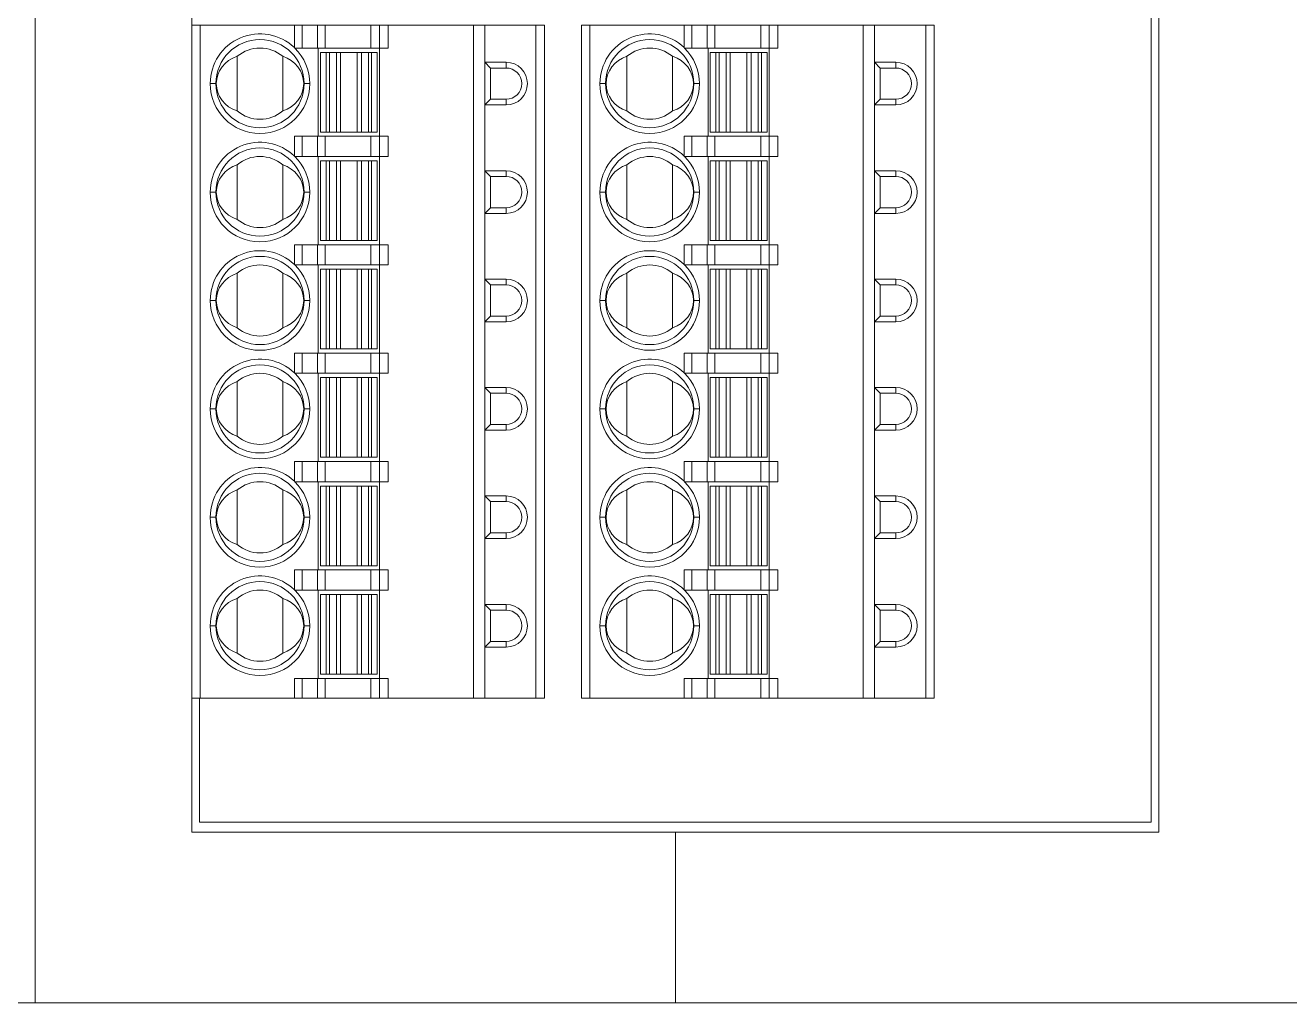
# Model space of a CAD drawing. Header units: millimetres. Extents: x 15 to 265, y 8 to 208.
# Drawn here: x 146.93 to 169.15, y 115 to 132.18 of the extents above; entities that cross this region are included whole.
import ezdxf

# ---------------------------------------------------------------- set-up
doc = ezdxf.new("R2010")
doc.units = ezdxf.units.MM

msp = doc.modelspace()

# ---------------------------------------------------------------- linework, layer by layer
at = {"color": 7, "linetype": 'Continuous', "lineweight": 15}
for p, q in [((147.105, 174.001), (147.105, 115.001)), ((166.855, 171.001), (166.855, 118.001)), ((166.717, 118.176), (166.717, 170.826)), ((149.855, 132.176), (149.855, 137.001)), ((149.855, 120.351), (149.855, 132.176)), ((149.855, 132.176), (150.005, 132.176)), ((150.005, 120.351), (150.005, 132.176)), ((150.005, 132.176), (151.659, 132.176)), ((151.659, 131.784), (151.659, 132.176)), ((151.659, 132.176), (151.795, 132.176)), ((151.795, 132.176), (151.795, 131.776)), ((151.795, 132.176), (152.064, 132.176)), ((152.064, 132.176), (152.064, 131.776)), ((152.064, 132.176), (152.2, 132.176)), ((152.2, 132.176), (152.2, 131.776)), ((152.2, 132.176), (153.005, 132.176)), ((153.005, 132.176), (153.005, 131.776)), ((153.005, 132.176), (153.155, 132.176)), ((153.155, 132.176), (153.155, 131.776)), ((153.155, 132.176), (153.305, 132.176)), ((153.305, 132.176), (153.305, 131.776)), ((153.305, 132.176), (154.805, 132.176)), ((154.805, 120.351), (154.805, 132.176)), ((155.005, 132.176), (154.805, 132.176)), ((155.005, 131.526), (155.005, 132.176)), ((155.005, 132.176), (155.905, 132.176)), ((155.905, 120.351), (155.905, 132.176)), ((156.055, 132.176), (155.905, 132.176)), ((156.055, 120.351), (156.055, 132.176)), ((156.705, 120.351), (156.705, 132.176)), ((156.705, 132.176), (156.855, 132.176)), ((156.855, 120.351), (156.855, 132.176)), ((156.855, 132.176), (158.509, 132.176)), ((158.509, 131.784), (158.509, 132.176)), ((158.509, 132.176), (158.645, 132.176)), ((158.645, 132.176), (158.645, 131.776)), ((158.645, 132.176), (158.914, 132.176)), ((158.914, 132.176), (158.914, 131.776)), ((158.914, 132.176), (159.05, 132.176)), ((159.05, 132.176), (159.05, 131.776)), ((159.05, 132.176), (159.855, 132.176)), ((159.855, 132.176), (159.855, 131.776)), ((159.855, 132.176), (160.005, 132.176)), ((160.005, 132.176), (160.005, 131.776)), ((160.005, 132.176), (160.155, 132.176)), ((160.155, 132.176), (160.155, 131.776)), ((160.155, 132.176), (161.655, 132.176)), ((161.655, 120.351), (161.655, 132.176)), ((161.855, 132.176), (161.655, 132.176)), ((161.855, 131.526), (161.855, 132.176)), ((161.855, 132.176), (162.755, 132.176)), ((162.755, 120.351), (162.755, 132.176)), ((162.905, 132.176), (162.755, 132.176)), ((162.905, 120.351), (162.905, 132.176)), ((151.667, 131.777), (151.659, 131.784)), ((158.517, 131.777), (158.509, 131.784)), ((150.655, 130.671), (150.655, 131.632)), ((151.455, 131.632), (151.455, 130.671)), ((151.667, 131.776), (151.795, 131.776)), ((151.667, 131.776), (151.667, 131.776)), ((151.795, 131.776), (152.064, 131.776)), ((152.064, 131.776), (152.2, 131.776)), ((152.08, 130.226), (152.08, 131.776)), ((152.117, 130.301), (152.117, 131.701)), ((152.117, 131.701), (152.217, 131.701)), ((152.2, 131.776), (153.005, 131.776)), ((152.217, 130.301), (152.217, 131.701)), ((152.275, 131.701), (152.217, 131.701)), ((152.275, 130.301), (152.275, 131.701)), ((152.397, 131.701), (152.275, 131.701)), ((152.397, 130.301), (152.397, 131.701)), ((152.471, 131.701), (152.397, 131.701)), ((152.471, 130.301), (152.471, 131.701)), ((152.471, 131.701), (152.764, 131.701)), ((152.764, 131.701), (152.764, 130.301)), ((152.838, 131.701), (152.764, 131.701)), ((152.838, 131.701), (152.838, 130.301)), ((152.96, 131.701), (152.838, 131.701)), ((152.96, 131.701), (152.96, 130.301)), ((153.017, 131.701), (152.96, 131.701)), ((153.005, 131.776), (153.155, 131.776)), ((153.017, 131.701), (153.017, 130.301)), ((153.117, 131.701), (153.017, 131.701)), ((153.117, 131.701), (153.117, 130.301)), ((153.155, 131.776), (153.305, 131.776)), ((153.155, 131.776), (153.155, 130.226)), ((157.505, 130.671), (157.505, 131.632)), ((158.305, 131.632), (158.305, 130.671)), ((158.517, 131.776), (158.645, 131.776)), ((158.517, 131.776), (158.517, 131.776)), ((158.645, 131.776), (158.914, 131.776)), ((158.914, 131.776), (159.05, 131.776)), ((158.93, 130.226), (158.93, 131.776)), ((158.967, 130.301), (158.967, 131.701)), ((158.967, 131.701), (159.067, 131.701)), ((159.05, 131.776), (159.855, 131.776)), ((159.067, 130.301), (159.067, 131.701)), ((159.125, 131.701), (159.067, 131.701)), ((159.247, 131.701), (159.125, 131.701)), ((159.125, 130.301), (159.125, 131.701)), ((159.247, 130.301), (159.247, 131.701)), ((159.321, 131.701), (159.247, 131.701)), ((159.321, 130.301), (159.321, 131.701)), ((159.321, 131.701), (159.614, 131.701)), ((159.614, 131.701), (159.614, 130.301)), ((159.688, 131.701), (159.614, 131.701)), ((159.688, 131.701), (159.688, 130.301)), ((159.81, 131.701), (159.688, 131.701)), ((159.81, 131.701), (159.81, 130.301)), ((159.867, 131.701), (159.81, 131.701)), ((159.855, 131.776), (160.005, 131.776)), ((159.867, 131.701), (159.867, 130.301)), ((159.967, 131.701), (159.867, 131.701)), ((159.967, 131.701), (159.967, 130.301)), ((160.005, 131.776), (160.155, 131.776)), ((160.005, 131.776), (160.005, 130.226)), ((155.005, 130.776), (155.005, 131.526)), ((155.005, 131.526), (155.105, 131.426)), ((155.005, 131.526), (155.38, 131.526)), ((155.105, 130.876), (155.105, 131.426)), ((155.105, 131.426), (155.38, 131.426)), ((155.38, 131.426), (155.38, 131.526)), ((161.855, 130.776), (161.855, 131.526)), ((161.855, 131.526), (162.23, 131.526)), ((161.855, 131.526), (161.955, 131.426)), ((161.955, 130.876), (161.955, 131.426)), ((161.955, 131.426), (162.23, 131.426)), ((162.23, 131.426), (162.23, 131.526)), ((150.28, 131.151), (150.18, 131.151)), ((151.93, 131.151), (151.83, 131.151)), ((157.13, 131.151), (157.03, 131.151)), ((158.78, 131.151), (158.68, 131.151)), ((155.005, 130.776), (155.105, 130.876)), ((155.005, 130.776), (155.005, 129.621)), ((155.38, 130.776), (155.005, 130.776)), ((155.105, 130.876), (155.38, 130.876)), ((155.38, 130.876), (155.38, 130.776)), ((161.855, 130.776), (161.955, 130.876)), ((161.855, 130.776), (161.855, 129.621)), ((162.23, 130.776), (161.855, 130.776)), ((161.955, 130.876), (162.23, 130.876)), ((162.23, 130.876), (162.23, 130.776)), ((152.117, 130.301), (152.217, 130.301)), ((152.217, 130.301), (152.275, 130.301)), ((152.275, 130.301), (152.397, 130.301)), ((152.397, 130.301), (152.471, 130.301)), ((152.764, 130.301), (152.471, 130.301)), ((152.764, 130.301), (152.838, 130.301)), ((152.838, 130.301), (152.96, 130.301)), ((152.96, 130.301), (153.017, 130.301)), ((153.017, 130.301), (153.117, 130.301)), ((158.967, 130.301), (159.067, 130.301)), ((159.067, 130.301), (159.125, 130.301)), ((159.125, 130.301), (159.247, 130.301)), ((159.247, 130.301), (159.321, 130.301)), ((159.614, 130.301), (159.321, 130.301)), ((159.614, 130.301), (159.688, 130.301)), ((159.688, 130.301), (159.81, 130.301)), ((159.81, 130.301), (159.867, 130.301)), ((159.867, 130.301), (159.967, 130.301)), ((151.659, 129.879), (151.659, 130.226)), ((151.659, 130.226), (151.795, 130.226)), ((151.795, 130.226), (151.795, 129.871)), ((152.064, 130.226), (151.795, 130.226)), ((152.064, 129.871), (152.064, 130.226)), ((152.064, 130.226), (152.2, 130.226)), ((152.2, 129.871), (152.2, 130.226)), ((152.2, 130.226), (153.005, 130.226)), ((153.005, 130.226), (153.005, 129.871)), ((153.155, 130.226), (153.005, 130.226)), ((153.155, 130.226), (153.155, 129.871)), ((153.155, 130.226), (153.305, 130.226)), ((153.305, 130.226), (153.305, 129.871)), ((158.509, 129.879), (158.509, 130.226)), ((158.509, 130.226), (158.645, 130.226)), ((158.645, 130.226), (158.645, 129.871)), ((158.914, 130.226), (158.645, 130.226)), ((158.914, 129.871), (158.914, 130.226)), ((158.914, 130.226), (159.05, 130.226)), ((159.05, 129.871), (159.05, 130.226)), ((159.05, 130.226), (159.855, 130.226)), ((159.855, 130.226), (159.855, 129.871)), ((160.005, 130.226), (159.855, 130.226)), ((160.005, 130.226), (160.005, 129.871)), ((160.005, 130.226), (160.155, 130.226)), ((160.155, 130.226), (160.155, 129.871)), ((151.667, 129.872), (151.659, 129.879)), ((151.667, 129.871), (151.795, 129.871)), ((151.667, 129.871), (151.667, 129.871)), ((151.795, 129.871), (152.064, 129.871)), ((152.064, 129.871), (152.2, 129.871)), ((152.08, 128.321), (152.08, 129.871)), ((152.117, 128.396), (152.117, 129.796)), ((152.117, 129.796), (152.217, 129.796)), ((152.2, 129.871), (153.005, 129.871)), ((152.217, 128.396), (152.217, 129.796)), ((152.275, 129.796), (152.217, 129.796)), ((152.275, 128.396), (152.275, 129.796)), ((152.397, 129.796), (152.275, 129.796)), ((152.397, 128.396), (152.397, 129.796)), ((152.471, 129.796), (152.397, 129.796)), ((152.471, 128.396), (152.471, 129.796)), ((152.471, 129.796), (152.764, 129.796)), ((152.764, 129.796), (152.764, 128.396)), ((152.838, 129.796), (152.764, 129.796)), ((152.838, 129.796), (152.838, 128.396)), ((152.96, 129.796), (152.838, 129.796)), ((152.96, 129.796), (152.96, 128.396)), ((153.017, 129.796), (152.96, 129.796)), ((153.005, 129.871), (153.155, 129.871)), ((153.017, 129.796), (153.017, 128.396)), ((153.017, 129.796), (153.117, 129.796)), ((153.117, 129.796), (153.117, 128.396)), ((153.155, 129.871), (153.305, 129.871)), ((153.155, 129.871), (153.155, 128.321)), ((158.517, 129.872), (158.509, 129.879)), ((158.517, 129.871), (158.645, 129.871)), ((158.517, 129.871), (158.517, 129.871)), ((158.645, 129.871), (158.914, 129.871)), ((158.914, 129.871), (159.05, 129.871)), ((158.93, 128.321), (158.93, 129.871)), ((158.967, 128.396), (158.967, 129.796)), ((158.967, 129.796), (159.067, 129.796)), ((159.05, 129.871), (159.855, 129.871)), ((159.067, 128.396), (159.067, 129.796)), ((159.125, 129.796), (159.067, 129.796)), ((159.125, 128.396), (159.125, 129.796)), ((159.247, 129.796), (159.125, 129.796)), ((159.247, 128.396), (159.247, 129.796)), ((159.321, 129.796), (159.247, 129.796)), ((159.321, 128.396), (159.321, 129.796)), ((159.321, 129.796), (159.614, 129.796)), ((159.614, 129.796), (159.614, 128.396)), ((159.688, 129.796), (159.614, 129.796)), ((159.688, 129.796), (159.688, 128.396)), ((159.81, 129.796), (159.688, 129.796)), ((159.81, 129.796), (159.81, 128.396)), ((159.867, 129.796), (159.81, 129.796)), ((159.855, 129.871), (160.005, 129.871)), ((159.867, 129.796), (159.867, 128.396)), ((159.867, 129.796), (159.967, 129.796)), ((159.967, 129.796), (159.967, 128.396)), ((160.005, 129.871), (160.155, 129.871)), ((160.005, 129.871), (160.005, 128.321)), ((150.655, 128.766), (150.655, 129.727)), ((151.455, 129.727), (151.455, 128.766)), ((155.005, 128.871), (155.005, 129.621)), ((155.005, 129.621), (155.38, 129.621)), ((155.005, 129.621), (155.105, 129.521)), ((155.38, 129.521), (155.38, 129.621)), ((157.505, 128.766), (157.505, 129.727)), ((158.305, 129.727), (158.305, 128.766)), ((161.855, 128.871), (161.855, 129.621)), ((161.855, 129.621), (162.23, 129.621)), ((161.855, 129.621), (161.955, 129.521)), ((162.23, 129.521), (162.23, 129.621)), ((155.105, 128.971), (155.105, 129.521)), ((155.105, 129.521), (155.38, 129.521)), ((161.955, 129.521), (162.23, 129.521)), ((161.955, 128.971), (161.955, 129.521)), ((150.28, 129.246), (150.18, 129.246)), ((151.93, 129.246), (151.83, 129.246)), ((157.13, 129.246), (157.03, 129.246)), ((158.78, 129.246), (158.68, 129.246)), ((155.005, 128.871), (155.105, 128.971)), ((155.105, 128.971), (155.38, 128.971)), ((155.38, 128.971), (155.38, 128.871)), ((161.855, 128.871), (161.955, 128.971)), ((161.955, 128.971), (162.23, 128.971)), ((162.23, 128.971), (162.23, 128.871)), ((155.005, 128.871), (155.005, 127.716)), ((155.38, 128.871), (155.005, 128.871)), ((161.855, 128.871), (161.855, 127.716)), ((162.23, 128.871), (161.855, 128.871)), ((151.659, 127.974), (151.659, 128.321)), ((151.659, 128.321), (151.795, 128.321)), ((151.795, 128.321), (151.795, 127.966)), ((152.064, 128.321), (151.795, 128.321)), ((152.064, 127.966), (152.064, 128.321)), ((152.064, 128.321), (152.2, 128.321)), ((152.117, 128.396), (152.217, 128.396)), ((152.2, 127.966), (152.2, 128.321)), ((152.2, 128.321), (153.005, 128.321)), ((152.217, 128.396), (152.275, 128.396)), ((152.275, 128.396), (152.397, 128.396)), ((152.397, 128.396), (152.471, 128.396)), ((152.764, 128.396), (152.471, 128.396)), ((152.764, 128.396), (152.838, 128.396)), ((152.838, 128.396), (152.96, 128.396)), ((152.96, 128.396), (153.017, 128.396)), ((153.005, 128.321), (153.005, 127.966)), ((153.155, 128.321), (153.005, 128.321)), ((153.017, 128.396), (153.117, 128.396)), ((153.155, 128.321), (153.155, 127.966)), ((153.155, 128.321), (153.305, 128.321)), ((153.305, 128.321), (153.305, 127.966)), ((158.509, 127.974), (158.509, 128.321)), ((158.509, 128.321), (158.645, 128.321)), ((158.645, 128.321), (158.645, 127.966)), ((158.914, 128.321), (158.645, 128.321)), ((158.914, 127.966), (158.914, 128.321)), ((158.914, 128.321), (159.05, 128.321)), ((158.967, 128.396), (159.067, 128.396)), ((159.05, 127.966), (159.05, 128.321)), ((159.05, 128.321), (159.855, 128.321)), ((159.067, 128.396), (159.125, 128.396)), ((159.125, 128.396), (159.247, 128.396)), ((159.247, 128.396), (159.321, 128.396)), ((159.614, 128.396), (159.321, 128.396)), ((159.614, 128.396), (159.688, 128.396)), ((159.688, 128.396), (159.81, 128.396)), ((159.81, 128.396), (159.867, 128.396)), ((159.855, 128.321), (159.855, 127.966)), ((160.005, 128.321), (159.855, 128.321)), ((159.867, 128.396), (159.967, 128.396)), ((160.005, 128.321), (160.005, 127.966)), ((160.005, 128.321), (160.155, 128.321)), ((160.155, 128.321), (160.155, 127.966)), ((150.655, 126.861), (150.655, 127.822)), ((151.455, 127.822), (151.455, 126.861)), ((151.667, 127.967), (151.659, 127.974)), ((151.667, 127.966), (151.795, 127.966)), ((151.667, 127.966), (151.667, 127.966)), ((151.795, 127.966), (152.064, 127.966)), ((152.064, 127.966), (152.2, 127.966)), ((152.08, 126.416), (152.08, 127.966)), ((152.117, 126.491), (152.117, 127.891)), ((152.117, 127.891), (152.217, 127.891)), ((152.2, 127.966), (153.005, 127.966)), ((152.217, 126.491), (152.217, 127.891)), ((152.275, 127.891), (152.217, 127.891)), ((152.275, 126.491), (152.275, 127.891)), ((152.397, 127.891), (152.275, 127.891)), ((152.397, 126.491), (152.397, 127.891)), ((152.471, 127.891), (152.397, 127.891)), ((152.471, 126.491), (152.471, 127.891)), ((152.471, 127.891), (152.764, 127.891)), ((152.764, 127.891), (152.764, 126.491)), ((152.838, 127.891), (152.764, 127.891)), ((152.838, 127.891), (152.838, 126.491)), ((152.96, 127.891), (152.838, 127.891)), ((152.96, 127.891), (152.96, 126.491)), ((153.017, 127.891), (152.96, 127.891)), ((153.005, 127.966), (153.155, 127.966)), ((153.017, 127.891), (153.017, 126.491)), ((153.017, 127.891), (153.117, 127.891)), ((153.117, 127.891), (153.117, 126.491)), ((153.155, 127.966), (153.305, 127.966)), ((153.155, 127.966), (153.155, 126.416)), ((157.505, 126.861), (157.505, 127.822)), ((158.305, 127.822), (158.305, 126.861)), ((158.517, 127.967), (158.509, 127.974)), ((158.517, 127.966), (158.645, 127.966)), ((158.517, 127.966), (158.517, 127.966)), ((158.645, 127.966), (158.914, 127.966)), ((158.914, 127.966), (159.05, 127.966)), ((158.93, 126.416), (158.93, 127.966)), ((158.967, 126.491), (158.967, 127.891)), ((158.967, 127.891), (159.067, 127.891)), ((159.05, 127.966), (159.855, 127.966)), ((159.067, 126.491), (159.067, 127.891)), ((159.125, 127.891), (159.067, 127.891)), ((159.247, 127.891), (159.125, 127.891)), ((159.125, 126.491), (159.125, 127.891)), ((159.247, 126.491), (159.247, 127.891)), ((159.321, 127.891), (159.247, 127.891)), ((159.321, 126.491), (159.321, 127.891)), ((159.321, 127.891), (159.614, 127.891)), ((159.614, 127.891), (159.614, 126.491)), ((159.688, 127.891), (159.614, 127.891)), ((159.688, 127.891), (159.688, 126.491)), ((159.81, 127.891), (159.688, 127.891)), ((159.81, 127.891), (159.81, 126.491)), ((159.867, 127.891), (159.81, 127.891)), ((159.855, 127.966), (160.005, 127.966)), ((159.867, 127.891), (159.867, 126.491)), ((159.867, 127.891), (159.967, 127.891)), ((159.967, 127.891), (159.967, 126.491)), ((160.005, 127.966), (160.155, 127.966)), ((160.005, 127.966), (160.005, 126.416)), ((155.005, 126.966), (155.005, 127.716)), ((155.005, 127.716), (155.38, 127.716)), ((155.005, 127.716), (155.105, 127.616)), ((155.105, 127.616), (155.38, 127.616)), ((155.105, 127.066), (155.105, 127.616)), ((155.38, 127.616), (155.38, 127.716)), ((161.855, 126.966), (161.855, 127.716)), ((161.855, 127.716), (162.23, 127.716)), ((161.855, 127.716), (161.955, 127.616)), ((161.955, 127.066), (161.955, 127.616)), ((161.955, 127.616), (162.23, 127.616)), ((162.23, 127.616), (162.23, 127.716)), ((150.28, 127.341), (150.18, 127.341)), ((151.93, 127.341), (151.83, 127.341)), ((157.13, 127.341), (157.03, 127.341)), ((158.78, 127.341), (158.68, 127.341)), ((155.005, 126.966), (155.105, 127.066)), ((155.005, 126.966), (155.005, 125.811)), ((155.38, 126.966), (155.005, 126.966)), ((155.105, 127.066), (155.38, 127.066)), ((155.38, 127.066), (155.38, 126.966)), ((161.855, 126.966), (161.955, 127.066)), ((161.855, 126.966), (161.855, 125.811)), ((162.23, 126.966), (161.855, 126.966)), ((161.955, 127.066), (162.23, 127.066)), ((162.23, 127.066), (162.23, 126.966)), ((152.117, 126.491), (152.217, 126.491)), ((152.217, 126.491), (152.275, 126.491)), ((152.275, 126.491), (152.397, 126.491)), ((152.397, 126.491), (152.471, 126.491)), ((152.764, 126.491), (152.471, 126.491)), ((152.764, 126.491), (152.838, 126.491)), ((152.838, 126.491), (152.96, 126.491)), ((152.96, 126.491), (153.017, 126.491)), ((153.017, 126.491), (153.117, 126.491)), ((158.967, 126.491), (159.067, 126.491)), ((159.067, 126.491), (159.125, 126.491)), ((159.125, 126.491), (159.247, 126.491)), ((159.247, 126.491), (159.321, 126.491)), ((159.614, 126.491), (159.321, 126.491)), ((159.614, 126.491), (159.688, 126.491)), ((159.688, 126.491), (159.81, 126.491)), ((159.81, 126.491), (159.867, 126.491)), ((159.867, 126.491), (159.967, 126.491)), ((151.659, 126.069), (151.659, 126.416)), ((151.659, 126.416), (151.795, 126.416)), ((151.795, 126.416), (151.795, 126.061)), ((152.064, 126.416), (151.795, 126.416)), ((152.064, 126.061), (152.064, 126.416)), ((152.064, 126.416), (152.2, 126.416)), ((152.2, 126.061), (152.2, 126.416)), ((152.2, 126.416), (153.005, 126.416)), ((153.005, 126.416), (153.005, 126.061)), ((153.155, 126.416), (153.005, 126.416)), ((153.155, 126.416), (153.155, 126.061)), ((153.155, 126.416), (153.305, 126.416)), ((153.305, 126.416), (153.305, 126.061)), ((158.509, 126.069), (158.509, 126.416)), ((158.509, 126.416), (158.645, 126.416)), ((158.645, 126.416), (158.645, 126.061)), ((158.914, 126.416), (158.645, 126.416)), ((158.914, 126.061), (158.914, 126.416)), ((158.914, 126.416), (159.05, 126.416)), ((159.05, 126.061), (159.05, 126.416)), ((159.05, 126.416), (159.855, 126.416)), ((159.855, 126.416), (159.855, 126.061)), ((160.005, 126.416), (159.855, 126.416)), ((160.005, 126.416), (160.005, 126.061)), ((160.005, 126.416), (160.155, 126.416)), ((160.155, 126.416), (160.155, 126.061)), ((151.667, 126.062), (151.659, 126.069)), ((151.667, 126.061), (151.795, 126.061)), ((151.667, 126.061), (151.667, 126.061)), ((151.795, 126.061), (152.064, 126.061)), ((152.064, 126.061), (152.2, 126.061)), ((152.08, 124.511), (152.08, 126.061)), ((152.2, 126.061), (153.005, 126.061)), ((153.005, 126.061), (153.155, 126.061)), ((153.155, 126.061), (153.305, 126.061)), ((153.155, 126.061), (153.155, 124.511)), ((158.517, 126.062), (158.509, 126.069)), ((158.517, 126.061), (158.645, 126.061)), ((158.517, 126.061), (158.517, 126.061)), ((158.645, 126.061), (158.914, 126.061)), ((158.914, 126.061), (159.05, 126.061)), ((158.93, 124.511), (158.93, 126.061)), ((159.05, 126.061), (159.855, 126.061)), ((159.855, 126.061), (160.005, 126.061)), ((160.005, 126.061), (160.155, 126.061)), ((160.005, 126.061), (160.005, 124.511)), ((150.655, 124.956), (150.655, 125.917)), ((151.455, 125.917), (151.455, 124.956)), ((152.117, 124.586), (152.117, 125.986)), ((152.117, 125.986), (152.217, 125.986)), ((152.217, 124.586), (152.217, 125.986)), ((152.275, 125.986), (152.217, 125.986)), ((152.275, 124.586), (152.275, 125.986)), ((152.397, 125.986), (152.275, 125.986)), ((152.397, 124.586), (152.397, 125.986)), ((152.471, 125.986), (152.397, 125.986)), ((152.471, 124.586), (152.471, 125.986)), ((152.471, 125.986), (152.764, 125.986)), ((152.764, 125.986), (152.764, 124.586)), ((152.838, 125.986), (152.764, 125.986)), ((152.838, 125.986), (152.838, 124.586)), ((152.96, 125.986), (152.838, 125.986)), ((152.96, 125.986), (152.96, 124.586)), ((153.017, 125.986), (152.96, 125.986)), ((153.017, 125.986), (153.017, 124.586)), ((153.017, 125.986), (153.117, 125.986)), ((153.117, 125.986), (153.117, 124.586)), ((155.005, 125.061), (155.005, 125.811)), ((155.005, 125.811), (155.38, 125.811)), ((155.005, 125.811), (155.105, 125.711)), ((155.38, 125.711), (155.38, 125.811)), ((157.505, 124.956), (157.505, 125.917)), ((158.305, 125.917), (158.305, 124.956)), ((158.967, 124.586), (158.967, 125.986)), ((158.967, 125.986), (159.067, 125.986)), ((159.067, 124.586), (159.067, 125.986)), ((159.125, 125.986), (159.067, 125.986)), ((159.247, 125.986), (159.125, 125.986)), ((159.125, 124.586), (159.125, 125.986)), ((159.247, 124.586), (159.247, 125.986)), ((159.321, 125.986), (159.247, 125.986)), ((159.321, 124.586), (159.321, 125.986)), ((159.321, 125.986), (159.614, 125.986)), ((159.614, 125.986), (159.614, 124.586)), ((159.688, 125.986), (159.614, 125.986)), ((159.688, 125.986), (159.688, 124.586)), ((159.81, 125.986), (159.688, 125.986)), ((159.81, 125.986), (159.81, 124.586)), ((159.867, 125.986), (159.81, 125.986)), ((159.867, 125.986), (159.867, 124.586)), ((159.867, 125.986), (159.967, 125.986)), ((159.967, 125.986), (159.967, 124.586)), ((161.855, 125.061), (161.855, 125.811)), ((161.855, 125.811), (162.23, 125.811)), ((161.855, 125.811), (161.955, 125.711)), ((162.23, 125.711), (162.23, 125.811)), ((155.105, 125.711), (155.38, 125.711)), ((155.105, 125.161), (155.105, 125.711)), ((161.955, 125.161), (161.955, 125.711)), ((161.955, 125.711), (162.23, 125.711)), ((150.28, 125.436), (150.18, 125.436)), ((151.93, 125.436), (151.83, 125.436)), ((157.13, 125.436), (157.03, 125.436)), ((158.78, 125.436), (158.68, 125.436)), ((155.005, 125.061), (155.105, 125.161)), ((155.105, 125.161), (155.38, 125.161)), ((155.38, 125.161), (155.38, 125.061)), ((161.855, 125.061), (161.955, 125.161)), ((161.955, 125.161), (162.23, 125.161)), ((162.23, 125.161), (162.23, 125.061)), ((155.005, 125.061), (155.005, 123.906)), ((155.38, 125.061), (155.005, 125.061)), ((161.855, 125.061), (161.855, 123.906)), ((162.23, 125.061), (161.855, 125.061)), ((151.659, 124.164), (151.659, 124.511)), ((151.659, 124.511), (151.795, 124.511)), ((151.795, 124.511), (151.795, 124.156)), ((152.064, 124.511), (151.795, 124.511)), ((152.064, 124.156), (152.064, 124.511)), ((152.064, 124.511), (152.2, 124.511)), ((152.117, 124.586), (152.217, 124.586)), ((152.2, 124.156), (152.2, 124.511)), ((152.2, 124.511), (153.005, 124.511)), ((152.217, 124.586), (152.275, 124.586)), ((152.275, 124.586), (152.397, 124.586)), ((152.397, 124.586), (152.471, 124.586)), ((152.764, 124.586), (152.471, 124.586)), ((152.764, 124.586), (152.838, 124.586)), ((152.838, 124.586), (152.96, 124.586)), ((152.96, 124.586), (153.017, 124.586)), ((153.005, 124.511), (153.005, 124.156)), ((153.155, 124.511), (153.005, 124.511)), ((153.017, 124.586), (153.117, 124.586)), ((153.155, 124.511), (153.155, 124.156)), ((153.155, 124.511), (153.305, 124.511)), ((153.305, 124.511), (153.305, 124.156)), ((158.509, 124.164), (158.509, 124.511)), ((158.509, 124.511), (158.645, 124.511)), ((158.645, 124.511), (158.645, 124.156)), ((158.914, 124.511), (158.645, 124.511)), ((158.914, 124.156), (158.914, 124.511)), ((158.914, 124.511), (159.05, 124.511)), ((158.967, 124.586), (159.067, 124.586)), ((159.05, 124.156), (159.05, 124.511)), ((159.05, 124.511), (159.855, 124.511)), ((159.067, 124.586), (159.125, 124.586)), ((159.125, 124.586), (159.247, 124.586)), ((159.247, 124.586), (159.321, 124.586)), ((159.614, 124.586), (159.321, 124.586)), ((159.614, 124.586), (159.688, 124.586)), ((159.688, 124.586), (159.81, 124.586)), ((159.81, 124.586), (159.867, 124.586)), ((159.855, 124.511), (159.855, 124.156)), ((160.005, 124.511), (159.855, 124.511)), ((159.867, 124.586), (159.967, 124.586)), ((160.005, 124.511), (160.005, 124.156)), ((160.005, 124.511), (160.155, 124.511)), ((160.155, 124.511), (160.155, 124.156)), ((150.655, 123.051), (150.655, 124.012)), ((151.455, 124.012), (151.455, 123.051)), ((151.667, 124.157), (151.659, 124.164)), ((151.667, 124.156), (151.795, 124.156)), ((151.667, 124.156), (151.667, 124.156)), ((151.795, 124.156), (152.064, 124.156)), ((152.064, 124.156), (152.2, 124.156)), ((152.08, 122.606), (152.08, 124.156)), ((152.117, 122.681), (152.117, 124.081)), ((152.117, 124.081), (152.217, 124.081)), ((152.2, 124.156), (153.005, 124.156)), ((152.217, 122.681), (152.217, 124.081)), ((152.275, 124.081), (152.217, 124.081)), ((152.275, 122.681), (152.275, 124.081)), ((152.397, 124.081), (152.275, 124.081)), ((152.397, 122.681), (152.397, 124.081)), ((152.471, 124.081), (152.397, 124.081)), ((152.471, 122.681), (152.471, 124.081)), ((152.471, 124.081), (152.764, 124.081)), ((152.764, 124.081), (152.764, 122.681)), ((152.838, 124.081), (152.764, 124.081)), ((152.838, 124.081), (152.838, 122.681)), ((152.96, 124.081), (152.838, 124.081)), ((152.96, 124.081), (152.96, 122.681)), ((153.017, 124.081), (152.96, 124.081)), ((153.005, 124.156), (153.155, 124.156)), ((153.017, 124.081), (153.017, 122.681)), ((153.117, 124.081), (153.017, 124.081)), ((153.117, 124.081), (153.117, 122.681)), ((153.155, 124.156), (153.305, 124.156)), ((153.155, 124.156), (153.155, 122.606)), ((157.505, 123.051), (157.505, 124.012)), ((158.305, 124.012), (158.305, 123.051)), ((158.517, 124.157), (158.509, 124.164)), ((158.517, 124.156), (158.645, 124.156)), ((158.517, 124.156), (158.517, 124.156)), ((158.645, 124.156), (158.914, 124.156)), ((158.914, 124.156), (159.05, 124.156)), ((158.93, 122.606), (158.93, 124.156)), ((158.967, 122.681), (158.967, 124.081)), ((158.967, 124.081), (159.067, 124.081)), ((159.05, 124.156), (159.855, 124.156)), ((159.067, 122.681), (159.067, 124.081)), ((159.125, 124.081), (159.067, 124.081)), ((159.247, 124.081), (159.125, 124.081)), ((159.125, 122.681), (159.125, 124.081)), ((159.247, 122.681), (159.247, 124.081)), ((159.321, 124.081), (159.247, 124.081)), ((159.321, 122.681), (159.321, 124.081)), ((159.321, 124.081), (159.614, 124.081)), ((159.614, 124.081), (159.614, 122.681)), ((159.688, 124.081), (159.614, 124.081)), ((159.688, 124.081), (159.688, 122.681)), ((159.81, 124.081), (159.688, 124.081)), ((159.81, 124.081), (159.81, 122.681)), ((159.867, 124.081), (159.81, 124.081)), ((159.855, 124.156), (160.005, 124.156)), ((159.867, 124.081), (159.867, 122.681)), ((159.967, 124.081), (159.867, 124.081)), ((159.967, 124.081), (159.967, 122.681)), ((160.005, 124.156), (160.155, 124.156)), ((160.005, 124.156), (160.005, 122.606)), ((155.005, 123.156), (155.005, 123.906)), ((155.005, 123.906), (155.38, 123.906)), ((155.005, 123.906), (155.105, 123.806)), ((155.105, 123.806), (155.38, 123.806)), ((155.105, 123.256), (155.105, 123.806)), ((155.38, 123.806), (155.38, 123.906)), ((161.855, 123.156), (161.855, 123.906)), ((161.855, 123.906), (162.23, 123.906)), ((161.855, 123.906), (161.955, 123.806)), ((161.955, 123.256), (161.955, 123.806)), ((161.955, 123.806), (162.23, 123.806)), ((162.23, 123.806), (162.23, 123.906)), ((150.28, 123.531), (150.18, 123.531)), ((151.93, 123.531), (151.83, 123.531)), ((157.13, 123.531), (157.03, 123.531)), ((158.78, 123.531), (158.68, 123.531)), ((155.005, 123.156), (155.105, 123.256)), ((155.005, 123.156), (155.005, 122.001)), ((155.38, 123.156), (155.005, 123.156)), ((155.105, 123.256), (155.38, 123.256)), ((155.38, 123.256), (155.38, 123.156)), ((161.855, 123.156), (161.955, 123.256)), ((161.855, 123.156), (161.855, 122.001)), ((162.23, 123.156), (161.855, 123.156)), ((161.955, 123.256), (162.23, 123.256)), ((162.23, 123.256), (162.23, 123.156)), ((152.117, 122.681), (152.217, 122.681)), ((152.217, 122.681), (152.275, 122.681)), ((152.275, 122.681), (152.397, 122.681)), ((152.397, 122.681), (152.471, 122.681)), ((152.764, 122.681), (152.471, 122.681)), ((152.764, 122.681), (152.838, 122.681)), ((152.838, 122.681), (152.96, 122.681)), ((152.96, 122.681), (153.017, 122.681)), ((153.017, 122.681), (153.117, 122.681)), ((158.967, 122.681), (159.067, 122.681)), ((159.067, 122.681), (159.125, 122.681)), ((159.125, 122.681), (159.247, 122.681)), ((159.247, 122.681), (159.321, 122.681)), ((159.614, 122.681), (159.321, 122.681)), ((159.614, 122.681), (159.688, 122.681)), ((159.688, 122.681), (159.81, 122.681)), ((159.81, 122.681), (159.867, 122.681)), ((159.867, 122.681), (159.967, 122.681)), ((151.659, 122.259), (151.659, 122.606)), ((151.659, 122.606), (151.795, 122.606)), ((151.795, 122.606), (151.795, 122.251)), ((152.064, 122.606), (151.795, 122.606)), ((152.064, 122.251), (152.064, 122.606)), ((152.064, 122.606), (152.2, 122.606)), ((152.2, 122.251), (152.2, 122.606)), ((152.2, 122.606), (153.005, 122.606)), ((153.005, 122.606), (153.005, 122.251)), ((153.155, 122.606), (153.005, 122.606)), ((153.155, 122.606), (153.155, 122.251)), ((153.155, 122.606), (153.305, 122.606)), ((153.305, 122.606), (153.305, 122.251)), ((158.509, 122.259), (158.509, 122.606)), ((158.509, 122.606), (158.645, 122.606)), ((158.645, 122.606), (158.645, 122.251)), ((158.914, 122.606), (158.645, 122.606)), ((158.914, 122.251), (158.914, 122.606)), ((158.914, 122.606), (159.05, 122.606)), ((159.05, 122.251), (159.05, 122.606)), ((159.05, 122.606), (159.855, 122.606)), ((159.855, 122.606), (159.855, 122.251)), ((160.005, 122.606), (159.855, 122.606)), ((160.005, 122.606), (160.005, 122.251)), ((160.005, 122.606), (160.155, 122.606)), ((160.155, 122.606), (160.155, 122.251)), ((151.667, 122.252), (151.659, 122.259)), ((151.667, 122.251), (151.795, 122.251)), ((151.667, 122.251), (151.667, 122.251)), ((151.795, 122.251), (152.064, 122.251)), ((152.064, 122.251), (152.2, 122.251)), ((152.08, 120.701), (152.08, 122.251)), ((152.2, 122.251), (153.005, 122.251)), ((153.005, 122.251), (153.155, 122.251)), ((153.155, 122.251), (153.305, 122.251)), ((153.155, 122.251), (153.155, 120.701)), ((158.517, 122.252), (158.509, 122.259)), ((158.517, 122.251), (158.645, 122.251)), ((158.517, 122.251), (158.517, 122.251)), ((158.645, 122.251), (158.914, 122.251)), ((158.914, 122.251), (159.05, 122.251)), ((158.93, 120.701), (158.93, 122.251)), ((159.05, 122.251), (159.855, 122.251)), ((159.855, 122.251), (160.005, 122.251)), ((160.005, 122.251), (160.155, 122.251)), ((160.005, 122.251), (160.005, 120.701)), ((150.655, 121.146), (150.655, 122.107)), ((151.455, 122.107), (151.455, 121.146)), ((152.117, 120.776), (152.117, 122.176)), ((152.117, 122.176), (152.217, 122.176)), ((152.217, 120.776), (152.217, 122.176)), ((152.275, 122.176), (152.217, 122.176)), ((152.275, 120.776), (152.275, 122.176)), ((152.397, 122.176), (152.275, 122.176)), ((152.397, 120.776), (152.397, 122.176)), ((152.471, 122.176), (152.397, 122.176)), ((152.471, 120.776), (152.471, 122.176)), ((152.471, 122.176), (152.764, 122.176)), ((152.764, 122.176), (152.764, 120.776)), ((152.838, 122.176), (152.764, 122.176)), ((152.838, 122.176), (152.838, 120.776)), ((152.96, 122.176), (152.838, 122.176)), ((152.96, 122.176), (152.96, 120.776)), ((153.017, 122.176), (152.96, 122.176)), ((153.017, 122.176), (153.017, 120.776)), ((153.017, 122.176), (153.117, 122.176)), ((153.117, 122.176), (153.117, 120.776)), ((157.505, 121.146), (157.505, 122.107)), ((158.305, 122.107), (158.305, 121.146)), ((158.967, 120.776), (158.967, 122.176)), ((158.967, 122.176), (159.067, 122.176)), ((159.067, 120.776), (159.067, 122.176)), ((159.125, 122.176), (159.067, 122.176)), ((159.125, 120.776), (159.125, 122.176)), ((159.247, 122.176), (159.125, 122.176)), ((159.247, 120.776), (159.247, 122.176)), ((159.321, 122.176), (159.247, 122.176)), ((159.321, 120.776), (159.321, 122.176)), ((159.321, 122.176), (159.614, 122.176)), ((159.614, 122.176), (159.614, 120.776)), ((159.688, 122.176), (159.614, 122.176)), ((159.688, 122.176), (159.688, 120.776)), ((159.81, 122.176), (159.688, 122.176)), ((159.81, 122.176), (159.81, 120.776)), ((159.867, 122.176), (159.81, 122.176)), ((159.867, 122.176), (159.867, 120.776)), ((159.867, 122.176), (159.967, 122.176)), ((159.967, 122.176), (159.967, 120.776)), ((155.005, 121.251), (155.005, 122.001)), ((155.005, 122.001), (155.38, 122.001)), ((155.005, 122.001), (155.105, 121.901)), ((155.105, 121.351), (155.105, 121.901)), ((155.105, 121.901), (155.38, 121.901)), ((155.38, 121.901), (155.38, 122.001)), ((161.855, 121.251), (161.855, 122.001)), ((161.855, 122.001), (162.23, 122.001)), ((161.855, 122.001), (161.955, 121.901)), ((161.955, 121.351), (161.955, 121.901)), ((161.955, 121.901), (162.23, 121.901)), ((162.23, 121.901), (162.23, 122.001)), ((150.28, 121.626), (150.18, 121.626)), ((151.93, 121.626), (151.83, 121.626)), ((157.13, 121.626), (157.03, 121.626)), ((158.78, 121.626), (158.68, 121.626)), ((155.005, 121.251), (155.105, 121.351)), ((155.105, 121.351), (155.38, 121.351)), ((155.38, 121.351), (155.38, 121.251)), ((161.855, 121.251), (161.955, 121.351)), ((161.955, 121.351), (162.23, 121.351)), ((162.23, 121.351), (162.23, 121.251)), ((155.005, 121.251), (155.005, 120.351)), ((155.38, 121.251), (155.005, 121.251)), ((161.855, 121.251), (161.855, 120.351)), ((162.23, 121.251), (161.855, 121.251)), ((151.659, 120.351), (151.659, 120.701)), ((151.795, 120.701), (151.659, 120.701)), ((151.795, 120.701), (151.795, 120.351)), ((152.064, 120.701), (151.795, 120.701)), ((152.064, 120.701), (152.064, 120.351)), ((152.2, 120.701), (152.064, 120.701)), ((152.117, 120.776), (152.217, 120.776)), ((152.2, 120.701), (152.2, 120.351)), ((153.005, 120.701), (152.2, 120.701)), ((152.217, 120.776), (152.275, 120.776)), ((152.275, 120.776), (152.397, 120.776)), ((152.397, 120.776), (152.471, 120.776)), ((152.764, 120.776), (152.471, 120.776)), ((152.764, 120.776), (152.838, 120.776)), ((152.838, 120.776), (152.96, 120.776)), ((152.96, 120.776), (153.017, 120.776)), ((153.005, 120.701), (153.005, 120.351)), ((153.155, 120.701), (153.005, 120.701)), ((153.017, 120.776), (153.117, 120.776)), ((153.155, 120.701), (153.155, 120.351)), ((153.305, 120.701), (153.155, 120.701)), ((153.305, 120.701), (153.305, 120.351)), ((158.509, 120.351), (158.509, 120.701)), ((158.645, 120.701), (158.509, 120.701)), ((158.645, 120.701), (158.645, 120.351)), ((158.914, 120.701), (158.645, 120.701)), ((158.914, 120.701), (158.914, 120.351)), ((159.05, 120.701), (158.914, 120.701)), ((158.967, 120.776), (159.067, 120.776)), ((159.05, 120.701), (159.05, 120.351)), ((159.855, 120.701), (159.05, 120.701)), ((159.067, 120.776), (159.125, 120.776)), ((159.125, 120.776), (159.247, 120.776)), ((159.247, 120.776), (159.321, 120.776)), ((159.614, 120.776), (159.321, 120.776)), ((159.614, 120.776), (159.688, 120.776)), ((159.688, 120.776), (159.81, 120.776)), ((159.81, 120.776), (159.867, 120.776)), ((159.855, 120.701), (159.855, 120.351)), ((160.005, 120.701), (159.855, 120.701)), ((159.867, 120.776), (159.967, 120.776)), ((160.005, 120.701), (160.005, 120.351)), ((160.155, 120.701), (160.005, 120.701)), ((160.155, 120.701), (160.155, 120.351)), ((149.855, 120.351), (150.005, 120.351)), ((149.855, 118.001), (149.855, 120.351)), ((149.992, 120.351), (149.992, 118.176)), ((150.005, 120.351), (151.659, 120.351)), ((151.659, 120.351), (151.795, 120.351)), ((151.795, 120.351), (152.064, 120.351)), ((152.064, 120.351), (152.2, 120.351)), ((152.2, 120.351), (153.005, 120.351)), ((153.005, 120.351), (153.155, 120.351)), ((153.155, 120.351), (153.305, 120.351)), ((153.305, 120.351), (154.805, 120.351)), ((154.805, 120.351), (155.005, 120.351)), ((155.005, 120.351), (155.905, 120.351)), ((155.905, 120.351), (156.055, 120.351)), ((156.705, 120.351), (156.855, 120.351)), ((156.855, 120.351), (158.509, 120.351)), ((158.509, 120.351), (158.645, 120.351)), ((158.645, 120.351), (158.914, 120.351)), ((158.914, 120.351), (159.05, 120.351)), ((159.05, 120.351), (159.855, 120.351)), ((159.855, 120.351), (160.005, 120.351)), ((160.005, 120.351), (160.155, 120.351)), ((160.155, 120.351), (161.655, 120.351)), ((161.655, 120.351), (161.855, 120.351)), ((161.855, 120.351), (162.755, 120.351)), ((162.755, 120.351), (162.905, 120.351)), ((149.992, 118.176), (166.717, 118.176)), ((158.355, 118.001), (149.855, 118.001)), ((158.355, 115.001), (158.355, 118.001)), ((166.855, 118.001), (158.355, 118.001)), ((147.105, 115.001), (135.855, 115.001)), ((158.355, 115.001), (147.105, 115.001)), ((169.605, 115.001), (158.355, 115.001))]:
    msp.add_line(p, q, dxfattribs=at)
for centre, radius, start, end in [((151.055, 131.151), 0.875, 46.3075, 180), ((157.905, 131.151), 0.875, 46.3075, 180), ((151.055, 131.151), 0.775, 0, 180), ((157.905, 131.151), 0.775, 0, 180), ((151.055, 131.151), 0.625, 50.2082, 129.7918), ((151.055, 131.151), 0.875, 0, 45.5847), ((157.905, 131.151), 0.625, 50.2082, 129.7918), ((157.905, 131.151), 0.875, 0, 45.5847), ((155.38, 131.151), 0.375, 270, 90), ((155.38, 131.151), 0.275, 270, 90), ((162.23, 131.151), 0.375, 270, 90), ((162.23, 131.151), 0.275, 270, 90), ((151.055, 131.151), 0.875, 180, 0), ((151.055, 131.151), 0.775, 180, 0), ((157.905, 131.151), 0.875, 180, 0), ((157.905, 131.151), 0.775, 180, 0), ((151.055, 131.151), 0.625, 230.2082, 309.7918), ((157.905, 131.151), 0.625, 230.2082, 309.7918), ((151.055, 129.246), 0.875, 46.3075, 180), ((151.055, 129.246), 0.775, 0, 180), ((157.905, 129.246), 0.875, 46.3075, 180), ((157.905, 129.246), 0.775, 0, 180), ((151.055, 129.246), 0.625, 50.2082, 129.7918), ((151.055, 129.246), 0.875, 0, 45.5847), ((157.905, 129.246), 0.625, 50.2082, 129.7918), ((157.905, 129.246), 0.875, 0, 45.5847), ((155.38, 129.246), 0.375, 270, 90), ((162.23, 129.246), 0.375, 270, 90), ((155.38, 129.246), 0.275, 270, 90), ((162.23, 129.246), 0.275, 270, 90), ((151.055, 129.246), 0.875, 180, 0), ((151.055, 129.246), 0.775, 180, 0), ((157.905, 129.246), 0.875, 180, 0), ((157.905, 129.246), 0.775, 180, 0), ((151.055, 129.246), 0.625, 230.2082, 309.7918), ((157.905, 129.246), 0.625, 230.2082, 309.7918), ((151.055, 127.341), 0.875, 46.3075, 180), ((151.055, 127.341), 0.775, 0, 180), ((157.905, 127.341), 0.875, 46.3075, 180), ((157.905, 127.341), 0.775, 0, 180), ((151.055, 127.341), 0.625, 50.2082, 129.7918), ((151.055, 127.341), 0.875, 0, 45.5847), ((157.905, 127.341), 0.625, 50.2082, 129.7918), ((157.905, 127.341), 0.875, 0, 45.5847), ((155.38, 127.341), 0.375, 270, 90), ((155.38, 127.341), 0.275, 270, 90), ((162.23, 127.341), 0.375, 270, 90), ((162.23, 127.341), 0.275, 270, 90), ((151.055, 127.341), 0.875, 180, 0), ((151.055, 127.341), 0.775, 180, 0), ((157.905, 127.341), 0.875, 180, 0), ((157.905, 127.341), 0.775, 180, 0), ((151.055, 127.341), 0.625, 230.2082, 309.7918), ((157.905, 127.341), 0.625, 230.2082, 309.7918), ((151.055, 125.436), 0.875, 46.3075, 180), ((157.905, 125.436), 0.875, 46.3075, 180), ((151.055, 125.436), 0.775, 0, 180), ((151.055, 125.436), 0.625, 50.2082, 129.7918), ((151.055, 125.436), 0.875, 0, 45.5847), ((157.905, 125.436), 0.775, 0, 180), ((157.905, 125.436), 0.625, 50.2082, 129.7918), ((157.905, 125.436), 0.875, 0, 45.5847), ((155.38, 125.436), 0.375, 270, 90), ((162.23, 125.436), 0.375, 270, 90), ((155.38, 125.436), 0.275, 270, 90), ((162.23, 125.436), 0.275, 270, 90), ((151.055, 125.436), 0.875, 180, 0), ((151.055, 125.436), 0.775, 180, 0), ((157.905, 125.436), 0.875, 180, 0), ((157.905, 125.436), 0.775, 180, 0), ((151.055, 125.436), 0.625, 230.2082, 309.7918), ((157.905, 125.436), 0.625, 230.2082, 309.7918), ((151.055, 123.531), 0.875, 46.3075, 180), ((151.055, 123.531), 0.775, 0, 180), ((157.905, 123.531), 0.875, 46.3075, 180), ((157.905, 123.531), 0.775, 0, 180), ((151.055, 123.531), 0.625, 50.2082, 129.7918), ((151.055, 123.531), 0.875, 0, 45.5847), ((157.905, 123.531), 0.625, 50.2082, 129.7918), ((157.905, 123.531), 0.875, 0, 45.5847), ((155.38, 123.531), 0.375, 270, 90), ((155.38, 123.531), 0.275, 270, 90), ((162.23, 123.531), 0.375, 270, 90), ((162.23, 123.531), 0.275, 270, 90), ((151.055, 123.531), 0.875, 180, 0), ((151.055, 123.531), 0.775, 180, 0), ((157.905, 123.531), 0.875, 180, 0), ((157.905, 123.531), 0.775, 180, 0), ((151.055, 123.531), 0.625, 230.2082, 309.7918), ((157.905, 123.531), 0.625, 230.2082, 309.7918), ((151.055, 121.626), 0.875, 46.3075, 180), ((157.905, 121.626), 0.875, 46.3075, 180), ((151.055, 121.626), 0.775, 360, 180), ((151.055, 121.626), 0.625, 50.2082, 129.7918), ((151.055, 121.626), 0.875, 360, 45.5847), ((157.905, 121.626), 0.775, 360, 180), ((157.905, 121.626), 0.625, 50.2082, 129.7918), ((157.905, 121.626), 0.875, 360, 45.5847), ((155.38, 121.626), 0.375, 270, 90), ((155.38, 121.626), 0.275, 270, 90), ((162.23, 121.626), 0.375, 270, 90), ((162.23, 121.626), 0.275, 270, 90), ((151.055, 121.626), 0.875, 180, 360), ((151.055, 121.626), 0.775, 180, 360), ((157.905, 121.626), 0.875, 180, 360), ((157.905, 121.626), 0.775, 180, 360), ((151.055, 121.626), 0.625, 230.2082, 309.7918), ((157.905, 121.626), 0.625, 230.2082, 309.7918)]:
    msp.add_arc(centre, radius, start, end, dxfattribs=at)
for centre, start_param, end_param in [((150.84, 131.151), 1.912362, 3.141593), ((151.27, 131.151), 0, 1.229231), ((157.69, 131.151), 1.912362, 3.141593), ((158.12, 131.151), 0, 1.229231), ((150.84, 131.151), 3.141593, 4.370824), ((151.27, 131.151), 5.053954, 6.283185), ((157.69, 131.151), 3.141593, 4.370824), ((158.12, 131.151), 5.053954, 6.283185), ((150.84, 129.246), 1.912362, 3.141593), ((151.27, 129.246), 0, 1.229231), ((157.69, 129.246), 1.912362, 3.141593), ((158.12, 129.246), 0, 1.229231), ((150.84, 129.246), 3.141593, 4.370824), ((151.27, 129.246), 5.053954, 6.283185), ((157.69, 129.246), 3.141593, 4.370824), ((158.12, 129.246), 5.053954, 6.283185), ((150.84, 127.341), 1.912362, 3.141593), ((151.27, 127.341), 0, 1.229231), ((157.69, 127.341), 1.912362, 3.141593), ((158.12, 127.341), 0, 1.229231), ((150.84, 127.341), 3.141593, 4.370824), ((151.27, 127.341), 5.053954, 6.283185), ((157.69, 127.341), 3.141593, 4.370824), ((158.12, 127.341), 5.053954, 6.283185), ((150.84, 125.436), 1.912362, 3.141593), ((151.27, 125.436), 0, 1.229231), ((157.69, 125.436), 1.912362, 3.141593), ((158.12, 125.436), 0, 1.229231), ((150.84, 125.436), 3.141593, 4.370824), ((151.27, 125.436), 5.053954, 6.283185), ((157.69, 125.436), 3.141593, 4.370824), ((158.12, 125.436), 5.053954, 6.283185), ((150.84, 123.531), 1.912362, 3.141593), ((151.27, 123.531), 0, 1.229231), ((157.69, 123.531), 1.912362, 3.141593), ((158.12, 123.531), 0, 1.229231), ((150.84, 123.531), 3.141593, 4.370824), ((151.27, 123.531), 5.053954, 6.283185), ((157.69, 123.531), 3.141593, 4.370824), ((158.12, 123.531), 5.053954, 6.283185), ((150.84, 121.626), 1.912362, 3.141593), ((151.27, 121.626), 0, 1.229231), ((157.69, 121.626), 1.912362, 3.141593), ((158.12, 121.626), 0, 1.229231), ((150.84, 121.626), 3.141593, 4.370824), ((151.27, 121.626), 5.053954, 6.283185), ((157.69, 121.626), 3.141593, 4.370824), ((158.12, 121.626), 5.053954, 6.283185)]:
    msp.add_ellipse(centre, major_axis=(0.553, 0), ratio=0.921544, start_param=start_param, end_param=end_param, dxfattribs=at)

doc.saveas('drawing.dxf')
